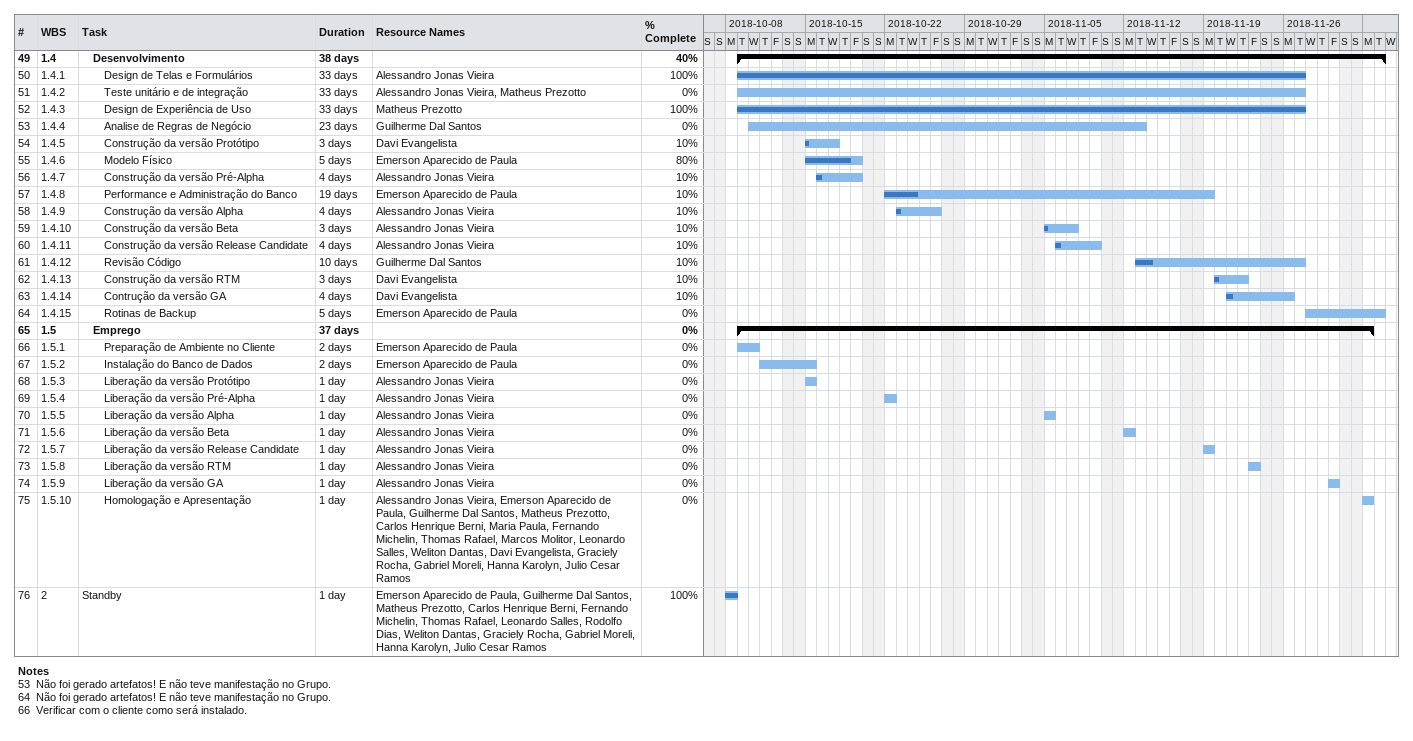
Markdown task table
| ID | WBS | Task | Duration | Start | Finish | Resources | % complete |
|---|---|---|---|---|---|---|---|
| 49 | 1.4 | **Desenvolvimento** | 38d | 2018-10-09 | 2018-12-04 |  | 40 |
| 50 | 1.4.1 | Design de Telas e Formulários | 33d | 2018-10-09 | 2018-11-27 | Alessandro Jonas Vieira | 100 |
| 51 | 1.4.2 | Teste unitário e de integração | 33d | 2018-10-09 | 2018-11-27 | Alessandro Jonas Vieira, Matheus Prezotto | 0 |
| 52 | 1.4.3 | Design de Experiência de Uso | 33d | 2018-10-09 | 2018-11-27 | Matheus Prezotto | 100 |
| 53 | 1.4.4 | Analise de Regras de Negócio | 23d | 2018-10-10 | 2018-11-13 | Guilherme Dal Santos | 0 |
| 54 | 1.4.5 | Construção da versão Protótipo | 3d | 2018-10-15 | 2018-10-17 | Davi Evangelista | 10 |
| 55 | 1.4.6 | Modelo Físico | 5d | 2018-10-15 | 2018-10-19 | Emerson Aparecido de Paula | 80 |
| 56 | 1.4.7 | Construção da versão Pré-Alpha | 4d | 2018-10-16 | 2018-10-19 | Alessandro Jonas Vieira | 10 |
| 57 | 1.4.8 | Performance e Administração do Banco | 19d | 2018-10-22 | 2018-11-19 | Emerson Aparecido de Paula | 10 |
| 58 | 1.4.9 | Construção da versão Alpha | 4d | 2018-10-23 | 2018-10-26 | Alessandro Jonas Vieira | 10 |
| 59 | 1.4.10 | Construção da versão Beta | 3d | 2018-11-05 | 2018-11-07 | Alessandro Jonas Vieira | 10 |
| 60 | 1.4.11 | Construção da versão Release Candidate | 4d | 2018-11-06 | 2018-11-09 | Alessandro Jonas Vieira | 10 |
| 61 | 1.4.12 | Revisão Código | 10d | 2018-11-13 | 2018-11-27 | Guilherme Dal Santos | 10 |
| 62 | 1.4.13 | Construção da versão RTM | 3d | 2018-11-20 | 2018-11-22 | Davi Evangelista | 10 |
| 63 | 1.4.14 | Contrução da versão GA | 4d | 2018-11-21 | 2018-11-26 | Davi Evangelista | 10 |
| 64 | 1.4.15 | Rotinas de Backup | 5d | 2018-11-28 | 2018-12-04 | Emerson Aparecido de Paula | 0 |
| 65 | 1.5 | **Emprego** | 37d | 2018-10-09 | 2018-12-03 |  | 0 |
| 66 | 1.5.1 | Preparação de Ambiente no Cliente | 2d | 2018-10-09 | 2018-10-10 | Emerson Aparecido de Paula | 0 |
| 67 | 1.5.2 | Instalação do Banco de Dados | 2d | 2018-10-11 | 2018-10-15 | Emerson Aparecido de Paula | 0 |
| 68 | 1.5.3 | Liberação da versão Protótipo | 1d | 2018-10-15 | 2018-10-15 | Alessandro Jonas Vieira | 0 |
| 69 | 1.5.4 | Liberação da versão Pré-Alpha | 1d | 2018-10-22 | 2018-10-22 | Alessandro Jonas Vieira | 0 |
| 70 | 1.5.5 | Liberação da versão Alpha | 1d | 2018-11-05 | 2018-11-05 | Alessandro Jonas Vieira | 0 |
| 71 | 1.5.6 | Liberação da versão Beta | 1d | 2018-11-12 | 2018-11-12 | Alessandro Jonas Vieira | 0 |
| 72 | 1.5.7 | Liberação da versão Release Candidate | 1d | 2018-11-19 | 2018-11-19 | Alessandro Jonas Vieira | 0 |
| 73 | 1.5.8 | Liberação da versão RTM | 1d | 2018-11-23 | 2018-11-23 | Alessandro Jonas Vieira | 0 |
| 74 | 1.5.9 | Liberação da versão GA | 1d | 2018-11-30 | 2018-11-30 | Alessandro Jonas Vieira | 0 |
| 75 | 1.5.10 | Homologação e Apresentação | 1d | 2018-12-03 | 2018-12-03 | Alessandro Jonas Vieira, Emerson Aparecido de Paula, Guilherme Dal Santos, Matheus Prezotto, Carlos Henrique Berni, Maria Paula, Fernando Michelin, Thomas Rafael, Marcos Molitor, Leonardo Salles, Weliton Dantas, Davi Evangelista, Graciely Rocha, Gabriel Moreli, Hanna Karolyn, Julio Cesar Ramos | 0 |
| 76 | 2 | Standby | 1d | 2018-10-08 | 2018-10-08 | Emerson Aparecido de Paula, Guilherme Dal Santos, Matheus Prezotto, Carlos Henrique Berni, Fernando Michelin, Thomas Rafael, Leonardo Salles, Rodolfo Dias, Weliton Dantas, Graciely Rocha, Gabriel Moreli, Hanna Karolyn, Julio Cesar Ramos | 100 |

Notes
- 53: Não foi gerado artefatos! E não teve manifestação no Grupo.
- 64: Não foi gerado artefatos! E não teve manifestação no Grupo.
- 66: Verificar com o cliente como será instalado.
